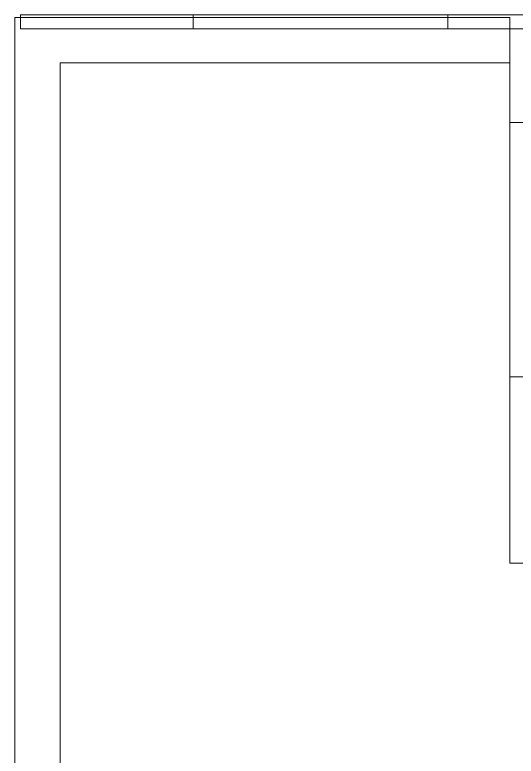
# Model space of a CAD drawing. Header units: millimetres. Extents: x -9358 to 257996, y -67499 to 9117.
# Drawn here: x 31080 to 32853, y -29391 to -26768 of the extents above; entities that cross this region are included whole.
import ezdxf

# ---------------------------------------------------------------- set-up
doc = ezdxf.new("R2010")
doc.units = ezdxf.units.MM
doc.header["$LTSCALE"] = 1000
for name, color, linetype, lineweight in [('A-WAL-LOW-20', 8, 'Continuous', 18), ('A-WAL-LOW-30', 8, 'Continuous', 18), ('A-WAL-PAT-1', 8, 'Continuous', 9)]:
    doc.layers.add(name, color=color, linetype=linetype, lineweight=lineweight)

# ---------------------------------------------------------------- blocks, each defined once
blk = doc.blocks.new('Walls 202 - Walls 13-1778729-01-Ground Floor Furniture Plan')
at = {"layer": 'A-WAL-PAT-1'}
h = blk.add_hatch(dxfattribs=at)
h.set_pattern_fill('FP_141', color=256, style=0, pattern_type=2)
h.set_pattern_definition([(270, (50550, -10100), (900, 6e-14), [700, -700]), (270, (51000, -9400), (1800, 1e-13), [700, -700]), (180, (51000, -9400), (9e-14, -700), [])])
h.paths.add_polyline_path([(50270, -10770), (50270, -9770), (48380, -9770), (48380, -10770), (50253.1, -10770)], flags=0)
h.paths.add_polyline_path([(50250, -10250), (50243.9, -10323.2), (50224.2, -10398.3), (50196.4, -10461.8), (50156.2, -10523.3), (50106.4, -10577.4), (50043.8, -10625), (49983.8, -10657.5), (49909.3, -10682.2), (49840.1, -10693.5), (49768.3, -10693.5), (49695.8, -10681.4), (49626.2, -10657.5), (49557.5, -10619.3), (49503.6, -10577.4), (49453.2, -10522.3), (49413.6, -10461.8), (49384.1, -10394.5), (49365.8, -10320), (49360, -10250), (49366.1, -10176.8), (49385.8, -10101.7), (49416.1, -10034.4), (49453.8, -9976.7), (49504.9, -9921.6), (49564, -9876.2), (49626.2, -9842.5), (49700.7, -9817.8), (49769.9, -9806.5), (49841.7, -9806.5), (49914.2, -9818.6), (49983.8, -9842.5), (50048.4, -9877.5), (50106.4, -9922.6), (50156.2, -9976.7), (50198.2, -10042.3), (50225.9, -10105.5), (50244.2, -10180), (50249.5, -10243.9)], flags=0)
h.paths.add_polyline_path([(49290, -10250), (49283.9, -10323.2), (49264.2, -10398.3), (49234.1, -10465.3), (49196.2, -10523.3), (49145.3, -10578.3), (49083.8, -10625), (49023.8, -10657.5), (48949.3, -10682.2), (48880.1, -10693.5), (48807.8, -10693.4), (48735.8, -10681.4), (48666.2, -10657.5), (48597.5, -10619.3), (48541.2, -10574.8), (48492.6, -10521.5), (48453.6, -10461.8), (48424.1, -10394.5), (48405.8, -10320), (48400, -10250), (48406.1, -10176.8), (48425.8, -10101.7), (48456.1, -10034.4), (48493.8, -9976.7), (48543.6, -9922.6), (48601.6, -9877.5), (48666.2, -9842.5), (48740.7, -9817.8), (48809.9, -9806.5), (48881.7, -9806.5), (48954.2, -9818.6), (49023.8, -9842.5), (49088.4, -9877.5), (49146.4, -9922.6), (49196.2, -9976.7), (49236.4, -10038.2), (49266.9, -10109.5), (49284.2, -10180), (49288, -10226)], flags=0)
at = {"layer": 'A-WAL-LOW-20'}
for p, q in [((48380, -9770), (48380, -10770)), ((50270, -10770), (50270, -9770)), ((48380, -10770), (50270, -10770))]:
    blk.add_line(p, q, dxfattribs=at)
blk = doc.blocks.new('Walls 204 - Walls 6-1778750-01-Ground Floor Furniture Plan')
at = {"layer": 'A-WAL-PAT-1'}
h = blk.add_hatch(dxfattribs=at)
h.set_pattern_fill('FP_142', color=256, style=0, pattern_type=2)
h.set_pattern_definition([(270, (32610.4, -28080), (900, 6e-14), [700, -700]), (270, (33060.4, -27380), (1800, 1e-13), [700, -700]), (180, (33060.4, -27380), (-9e-14, -700), [])])
h.paths.add_polyline_path([(33565.6, -27380), (33830, -27380), (33830, -27330), (31100, -27330), (31100, -27380), (33077.7, -27380)], flags=0)
at = {"layer": 'A-WAL-LOW-20'}
for p, q in [((31100, -27330), (33830, -27330)), ((31100, -27380), (31100, -27330)), ((33830, -27330), (33830, -27380)), ((33830, -27380), (31100, -27380))]:
    blk.add_line(p, q, dxfattribs=at)
blk = doc.blocks.new('G')
at = {"layer": 'A-WAL-LOW-30'}
for p, q in [((31080, -31780), (31080, -26630)), ((31080, -26630), (32830, -26630)), ((32830, -26790), (32830, -26630)), ((31240, -26790), (31240, -31780)), ((32830, -26790), (31240, -26790))]:
    blk.add_line(p, q, dxfattribs=at)
at = {"layer": 'A-WAL-LOW-20'}
blk.add_blockref('Walls 204 - Walls 6-1778750-01-Ground Floor Furniture Plan', (0, 710), dxfattribs=at)
at = {"layer": 'A-WAL-LOW-20', "rotation": 270.0000000000001}
blk.add_blockref('Walls 202 - Walls 13-1778729-01-Ground Floor Furniture Plan', (43600, 21710), dxfattribs=at)

msp = doc.modelspace()

# ---------------------------------------------------------------- block references
msp.add_blockref('G', (0, -148.1))

doc.saveas('drawing.dxf')
